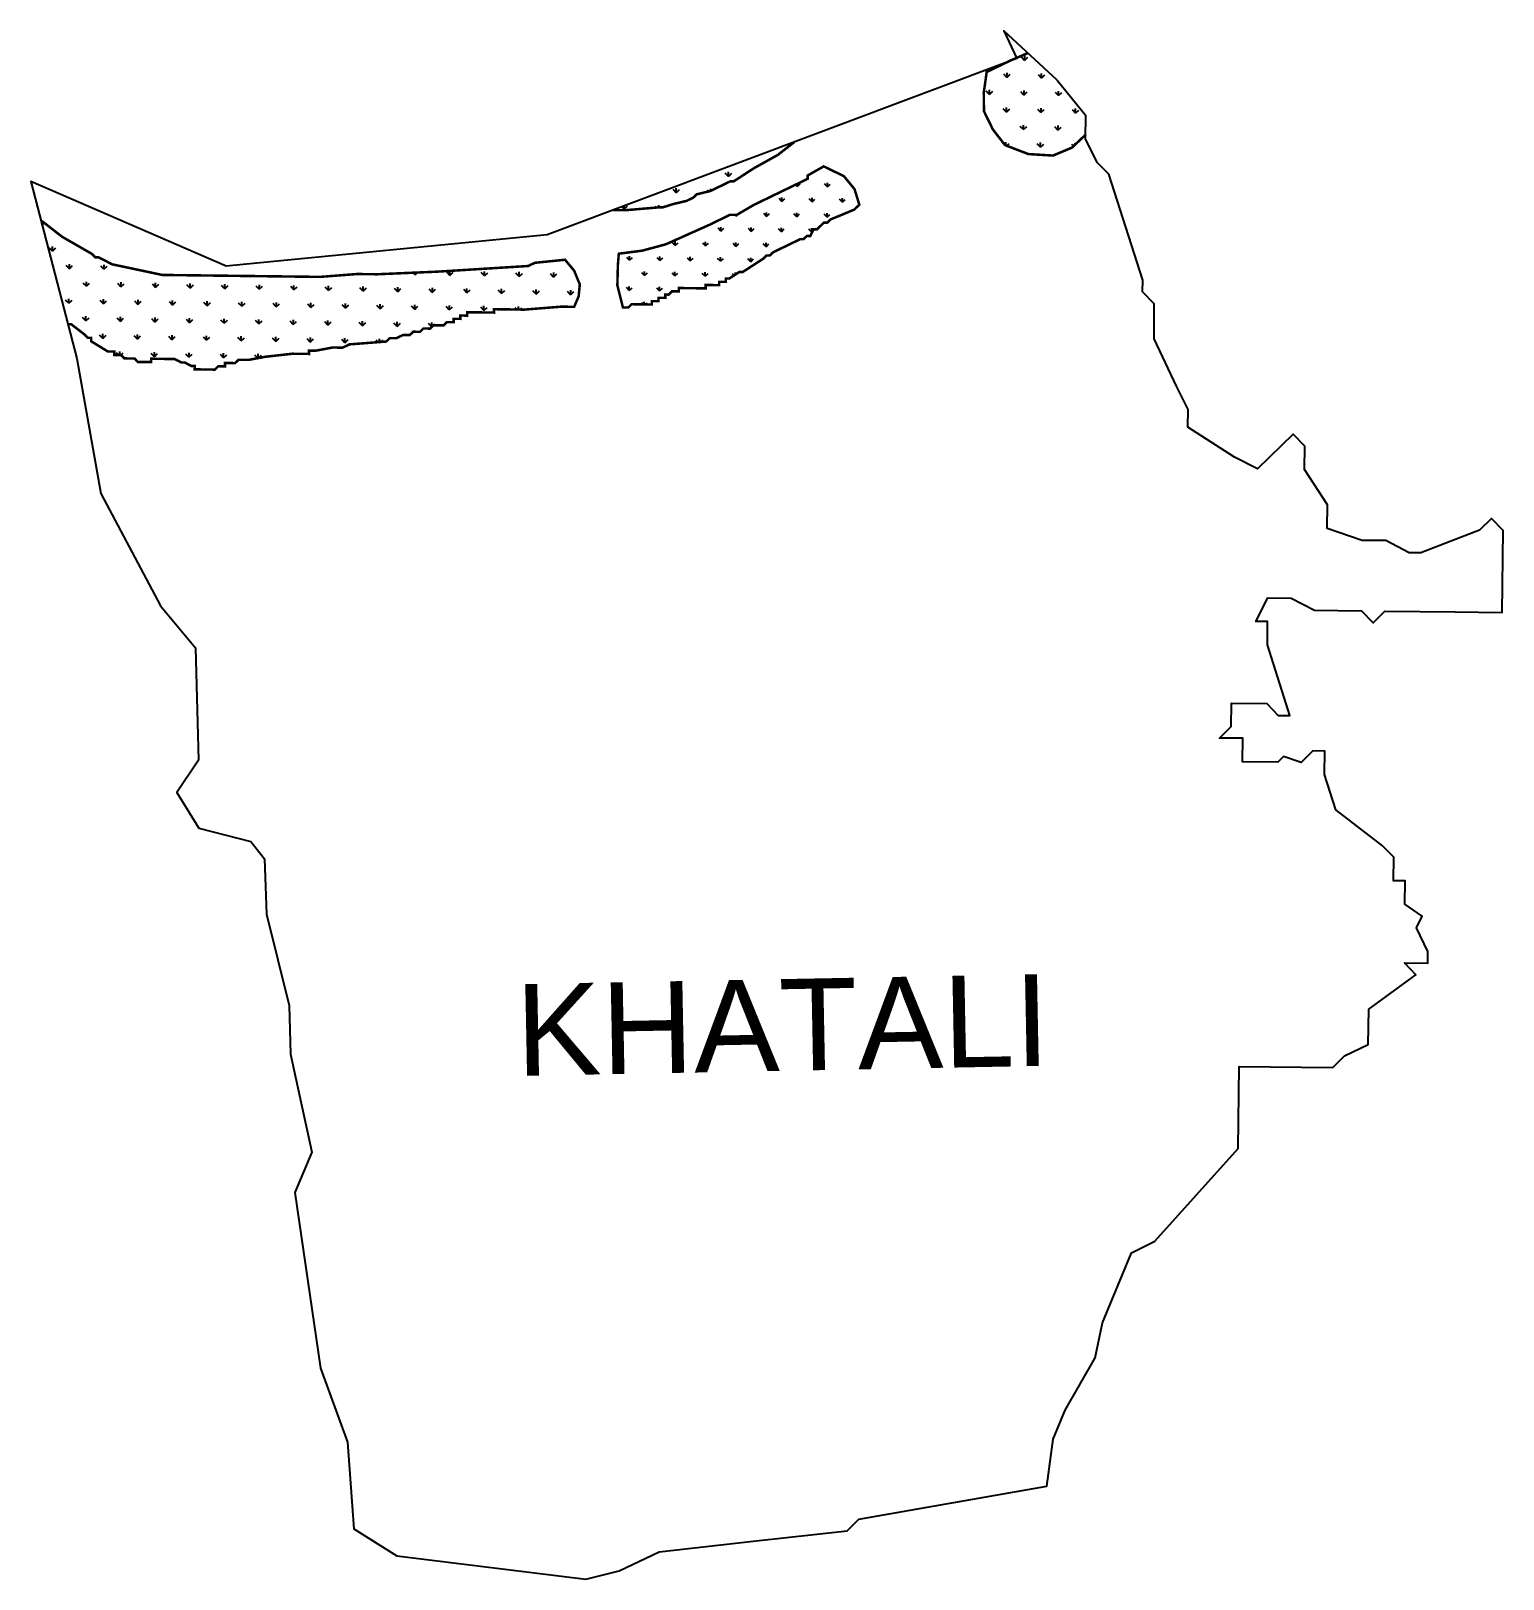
# Model space of a CAD drawing. Header units: feet. Extents: x 262586 to 264331, y 2166896 to 2168732.
import ezdxf

# ---------------------------------------------------------------- set-up
doc = ezdxf.new("R2010")
doc.units = ezdxf.units.FT
doc.header["$MEASUREMENT"] = 0
for name, color, linetype in [('MANGROOVES', 112, 'Continuous'), ('VILLAGE BOUNDRY', 3, 'Continuous'), ('VILLAGE NAME', 250, 'Continuous')]:
    doc.layers.add(name, color=color, linetype=linetype)

msp = doc.modelspace()

# ---------------------------------------------------------------- hatches: boundary and pattern name
at = {"layer": 'MANGROOVES'}
h = msp.add_hatch(dxfattribs=at)
h.set_pattern_fill('GRASS', color=256, scale=29, angle=359)
h.paths.add_polyline_path([(263134.9, 2168401.7), (263170.7, 2168401.2), (263214.5, 2168404.7), (263229.9, 2168404.5), (263235.2, 2168416.9), (263236.6, 2168431), (263229.9, 2168447.3), (263219.1, 2168460.3), (263183.3, 2168456.7), (263175.3, 2168452.9), (263067.8, 2168446.2), (262996.2, 2168443.1), (262972.4, 2168443.4), (262928.6, 2168440), (262741.7, 2168442.3), (262682.2, 2168454.9), (262666.4, 2168463.1), (262662.4, 2168463.1), (262658.5, 2168467.1), (262623, 2168487.5), (262600.5, 2168505), (262599.4, 2168501.3), (262629.8, 2168384), (262633.6, 2168383.9), (262649.4, 2168371.8), (262653.3, 2168367.8), (262657.3, 2168367.7), (262657.3, 2168363.7), (262677, 2168351.6), (262684.9, 2168351.5), (262684.9, 2168347.5), (262692.8, 2168347.4), (262696.8, 2168343.4), (262708.7, 2168343.2), (262712.6, 2168339.2), (262728.5, 2168339), (262728.6, 2168343), (262756.4, 2168342.6), (262764.3, 2168338.6), (262768.3, 2168338.5), (262776.2, 2168334.4), (262780.2, 2168334.4), (262780.1, 2168330.4), (262804, 2168330.1), (262808, 2168334.1), (262816, 2168334), (262816, 2168337.9), (262827.9, 2168337.8), (262832, 2168341.7), (262843.9, 2168341.6), (262863.8, 2168345.3), (262895.7, 2168348.9), (262915.5, 2168348.7), (262915.6, 2168352.6), (262923.5, 2168352.5), (262943.5, 2168356.3), (262955.4, 2168356.1), (262963.4, 2168360), (263007.2, 2168363.4), (263011.2, 2168367.4), (263019.2, 2168367.3), (263027.2, 2168371.2), (263035.1, 2168371.1), (263039.1, 2168375), (263047.1, 2168374.9), (263051.1, 2168378.8), (263059.1, 2168378.7), (263063.1, 2168382.6), (263075, 2168382.5), (263079, 2168386.4), (263087, 2168386.3), (263087, 2168390.3), (263095, 2168390.2), (263095, 2168394.2), (263103, 2168394.1), (263103, 2168398.1), (263134.9, 2168397.7)])
h.paths.add_polyline_path([(263836.6, 2168631.4), (263802.5, 2168673.3), (263767.6, 2168705.3), (263754.2, 2168699.6), (263754.5, 2168699), (263744.4, 2168695.2), (263718.9, 2168682.9), (263715.4, 2168658.2), (263715.7, 2168636.3), (263726.2, 2168614.8), (263740.6, 2168596.2), (263768.3, 2168585.6), (263797.5, 2168583.8), (263819.9, 2168593.2), (263836.3, 2168608.7)])
h.paths.add_polyline_path([(263431.1, 2168561.1), (263443.1, 2168568.9), (263471.2, 2168584.5), (263491.2, 2168600.1), (263491.3, 2168600.1), (263275.8, 2168519.2), (263291.4, 2168519.1), (263331.2, 2168522.5), (263335.2, 2168522.5), (263347.2, 2168526.3), (263363.1, 2168530.1), (263371.1, 2168534), (263375.2, 2168537.9), (263391.1, 2168541.7), (263415.1, 2168553.3), (263419.1, 2168553.3)])
h = msp.add_hatch(dxfattribs=at)
h.set_pattern_fill('GRASS', color=256, angle=-0.7003)
h.set_pattern_definition([(89.2997258, (0, 0), (-17.73966125, 18.17868033), [4.7625, -31.15852448]), (44.2997258, (0, 0), (-17.73966125, 18.17868033), [4.7625, -20.6375]), (134.2997258, (0, 0), (-18.17868033, -17.73966125), [4.7625, -20.6375])])
h.paths.add_polyline_path([(263497.8, 2168484.7), (263501.8, 2168484.7), (263505.8, 2168488.6), (263509.8, 2168488.5), (263513.8, 2168496.5), (263517.8, 2168496.4), (263521.8, 2168500.3), (263525.9, 2168504.3), (263529.8, 2168504.2), (263533.9, 2168508.1), (263561.8, 2168519.7), (263567.9, 2168525.6), (263562.2, 2168544.1), (263549.6, 2168559.4), (263525.7, 2168571), (263506.7, 2168560.2), (263506.6, 2168556.2), (263442.6, 2168525.2), (263422.6, 2168513.5), (263414.6, 2168513.6), (263390.6, 2168501.9), (263338.7, 2168478.7), (263310.7, 2168471.1), (263282.8, 2168467.5), (263281.7, 2168454.2), (263281.1, 2168430), (263287.7, 2168403.8), (263294, 2168403.7), (263298, 2168407.6), (263321.9, 2168407.3), (263321.9, 2168411.3), (263329.9, 2168411.2), (263329.9, 2168415.2), (263337.9, 2168415.1), (263337.9, 2168419.1), (263341.9, 2168419), (263345.9, 2168422.9), (263353.9, 2168422.8), (263353.9, 2168426.8), (263385.7, 2168426.4), (263385.8, 2168430.4), (263401.7, 2168430.2), (263401.7, 2168434.2), (263409.7, 2168434.1), (263409.7, 2168438.1), (263413.7, 2168438), (263425.7, 2168445.8), (263429.7, 2168445.8), (263453.8, 2168461.4), (263457.8, 2168465.3), (263461.8, 2168465.3), (263465.8, 2168469.2)])

# ---------------------------------------------------------------- linework, layer by layer
at = {"color": 3}
msp.add_lwpolyline([(263802.5, 2168673.3), (263836.6, 2168631.4)], dxfattribs=at)
at = {"layer": 'MANGROOVES', "const_width": 2.98}
for points in [[(263767.6, 2168705.3), (263746.9, 2168696.4), (263718.9, 2168682.9), (263715.4, 2168658.2), (263715.7, 2168636.3), (263726.2, 2168614.8), (263740.6, 2168596.2), (263768.3, 2168585.6), (263797.5, 2168583.8), (263819.9, 2168593.2), (263836.3, 2168608.7)], [(263275.8, 2168519.2), (263291.4, 2168519.1), (263331.2, 2168522.5), (263335.2, 2168522.5), (263347.2, 2168526.3), (263363.1, 2168530.1), (263371.1, 2168534), (263375.2, 2168537.9), (263391.1, 2168541.7), (263415.1, 2168553.3), (263419.1, 2168553.3), (263431.1, 2168561.1), (263443.1, 2168568.9), (263471.2, 2168584.5), (263491.2, 2168600.1), (263491.3, 2168600.1)], [(262629.7, 2168384), (262633.6, 2168383.9), (262649.4, 2168371.8), (262653.3, 2168367.8), (262657.3, 2168367.7), (262657.3, 2168363.7), (262677, 2168351.6), (262684.9, 2168351.5), (262684.9, 2168347.5), (262692.8, 2168347.4), (262696.8, 2168343.4), (262708.7, 2168343.2), (262712.6, 2168339.2), (262728.5, 2168339), (262728.6, 2168343), (262756.4, 2168342.6), (262764.3, 2168338.6), (262768.3, 2168338.5), (262776.2, 2168334.4), (262780.2, 2168334.4), (262780.1, 2168330.4), (262804, 2168330.1), (262808, 2168334.1), (262816, 2168334), (262816, 2168337.9), (262827.9, 2168337.8), (262832, 2168341.7), (262843.9, 2168341.6), (262863.8, 2168345.3), (262895.7, 2168348.9), (262915.5, 2168348.7), (262915.6, 2168352.6), (262923.5, 2168352.5), (262943.5, 2168356.3), (262955.4, 2168356.1), (262963.4, 2168360), (263007.2, 2168363.4), (263011.2, 2168367.4), (263019.2, 2168367.3), (263027.2, 2168371.2), (263035.1, 2168371.1), (263039.1, 2168375), (263047.1, 2168374.9), (263051.1, 2168378.8), (263059.1, 2168378.7), (263063.1, 2168382.6), (263075, 2168382.5), (263079, 2168386.4), (263087, 2168386.3), (263087, 2168390.3), (263095, 2168390.2), (263095, 2168394.2), (263103, 2168394.1), (263103, 2168398.1), (263134.9, 2168397.7), (263134.9, 2168401.7), (263170.7, 2168401.2), (263214.5, 2168404.7), (263229.9, 2168404.5), (263235.2, 2168416.9), (263236.6, 2168431), (263229.9, 2168447.3), (263219.1, 2168460.3), (263183.3, 2168456.7), (263175.3, 2168452.9), (263067.8, 2168446.2), (262996.2, 2168443.1), (262972.4, 2168443.4), (262928.6, 2168440), (262741.7, 2168442.3), (262682.2, 2168454.9), (262666.4, 2168463.1), (262662.4, 2168463.1), (262658.5, 2168467.1), (262623, 2168487.5), (262600.5, 2168505), (262599.4, 2168501.3)]]:
    msp.add_lwpolyline(points, dxfattribs=at)
msp.add_lwpolyline([(263497.8, 2168484.7), (263501.8, 2168484.7), (263505.8, 2168488.6), (263509.8, 2168488.5), (263513.8, 2168496.5), (263517.8, 2168496.4), (263521.8, 2168500.3), (263525.9, 2168504.3), (263529.8, 2168504.2), (263533.9, 2168508.1), (263561.8, 2168519.7), (263567.9, 2168525.6), (263562.2, 2168544.1), (263549.6, 2168559.4), (263525.7, 2168571), (263506.7, 2168560.2), (263506.6, 2168556.2), (263442.6, 2168525.2), (263422.6, 2168513.5), (263414.6, 2168513.6), (263390.6, 2168501.9), (263338.7, 2168478.7), (263310.7, 2168471.1), (263282.8, 2168467.5), (263281.7, 2168454.2), (263281.1, 2168430), (263287.7, 2168403.8), (263294, 2168403.7), (263298, 2168407.6), (263321.9, 2168407.3), (263321.9, 2168411.3), (263329.9, 2168411.2), (263329.9, 2168415.2), (263337.9, 2168415.1), (263337.9, 2168419.1), (263341.9, 2168419), (263345.9, 2168422.9), (263353.9, 2168422.8), (263353.9, 2168426.8), (263385.7, 2168426.4), (263385.8, 2168430.4), (263401.7, 2168430.2), (263401.7, 2168434.2), (263409.7, 2168434.1), (263409.7, 2168438.1), (263413.7, 2168438), (263425.7, 2168445.8), (263429.7, 2168445.8), (263453.8, 2168461.4), (263457.8, 2168465.3), (263461.8, 2168465.3), (263465.8, 2168469.2)], close=True, dxfattribs=at)
at = {"layer": 'VILLAGE BOUNDRY', "color": 3}
msp.add_lwpolyline([(263802.5, 2168673.3), (263739.2, 2168731.5), (263754.5, 2168699), (263754.5, 2168699), (263754.5, 2168699), (263754.5, 2168699), (263754.5, 2168699), (263198, 2168490), (263198, 2168490), (263198, 2168490), (263198, 2168490), (263198, 2168490), (262817.5, 2168452.8), (262586, 2168553.1), (262640.3, 2168343.4), (262668.7, 2168183.2), (262668.7, 2168183.2), (262668.7, 2168183.2), (262668.7, 2168183.2), (262739.6, 2168050.2), (262739.6, 2168050.2), (262739.6, 2168050.2), (262739.6, 2168050.2), (262739.6, 2168050.2), (262781, 2168000.2), (262784.6, 2167867.1), (262758.7, 2167828.9), (262758.7, 2167828.9), (262784.9, 2167786.7), (262846.5, 2167770.6), (262846.5, 2167770.6), (262863, 2167750.2), (262865.3, 2167684.4), (262892.1, 2167576.5), (262893.7, 2167518.6), (262893.7, 2167518.6), (262893.7, 2167518.6), (262918.8, 2167402.6), (262898.8, 2167354.5), (262898.8, 2167354.5), (262929.3, 2167146.3), (262929.3, 2167146.3), (262929.3, 2167146.3), (262961.2, 2167058.9), (262961.2, 2167058.9), (262968.6, 2166955.8), (263019.8, 2166924.1), (263243.9, 2166896.5), (263243.9, 2166896.5), (263243.9, 2166896.5), (263283.2, 2166906.1), (263330.8, 2166928.6), (263442.1, 2166941.2), (263553.4, 2166953.8), (263567.4, 2166967.6), (263790.1, 2167006.7), (263797.7, 2167062.2), (263812, 2167096.7), (263847.4, 2167158.8), (263856.1, 2167200.3), (263890.5, 2167283.3), (263918.4, 2167296.9), (264017, 2167406.9), (264018.1, 2167504.1), (264129.2, 2167502.8), (264143.2, 2167516.6), (264171.2, 2167530.1), (264171.7, 2167571.8), (264227.7, 2167612.8), (264214, 2167626.9), (264241.7, 2167626.5), (264241.9, 2167640.5), (264228.3, 2167668.4), (264235.3, 2167682.3), (264214.7, 2167696.3), (264215.1, 2167724.1), (264201.2, 2167724.3), (264201.5, 2167752.1), (264187.8, 2167766.1), (264132.7, 2167808.4), (264119.3, 2167850.2), (264119.6, 2167878), (264105.7, 2167878.2), (264091.7, 2167864.4), (264070.9, 2167871.6), (264063.9, 2167864.8), (264022.2, 2167865.2), (264022.5, 2167893.3), (263994.8, 2167893.3), (264008.8, 2167907.1), (264009.1, 2167934.8), (264050.8, 2167934.3), (264064.5, 2167920.1), (264078.4, 2167920.1), (264051.6, 2168003.8), (264051.9, 2168031.6), (264038, 2168031.7), (264052.3, 2168059.4), (264080, 2168059), (264107.6, 2168044.8), (264163.2, 2168044.2), (264176.9, 2168030.1), (264191, 2168043.9), (264274.3, 2168042.9), (264329.9, 2168042.3), (264331, 2168139.5), (264317.2, 2168153.5), (264303.2, 2168139.8), (264233.4, 2168112.8), (264219.5, 2168113), (264191.9, 2168127.5), (264164.1, 2168127.5), (264122.6, 2168141.9), (264122.9, 2168169.7), (264095.7, 2168211.7), (264096, 2168239.5), (264082.2, 2168253.5), (264040.1, 2168212.3), (264012.5, 2168226.5), (263957.5, 2168261.8), (263957.6, 2168282.7), (263944, 2168310.6), (263917.3, 2168366.5), (263917.3, 2168408.2), (263903.6, 2168422.2), (263903.8, 2168436.1), (263863.5, 2168561.6), (263849.8, 2168575.6), (263836.2, 2168603.6), (263836.6, 2168631.4)], dxfattribs=at)

# ---------------------------------------------------------------- texts
at = {"layer": 'VILLAGE NAME', "insert": (263159.5, 2167601.5), "char_height": 108.748, "attachment_point": 1, "rotation": 1.1028}
msp.add_mtext_dynamic_manual_height_columns('{\\fArial|b0|i0|c0|p34;KHATALI}', width=726.929, gutter_width=543.7, heights=[0], dxfattribs=at)
msp.add_mtext_dynamic_manual_height_columns('{\\fArial|b0|i0|c0|p34;KHATALI}', width=726.929, gutter_width=543.7, heights=[0], dxfattribs=at)

doc.saveas('drawing.dxf')
